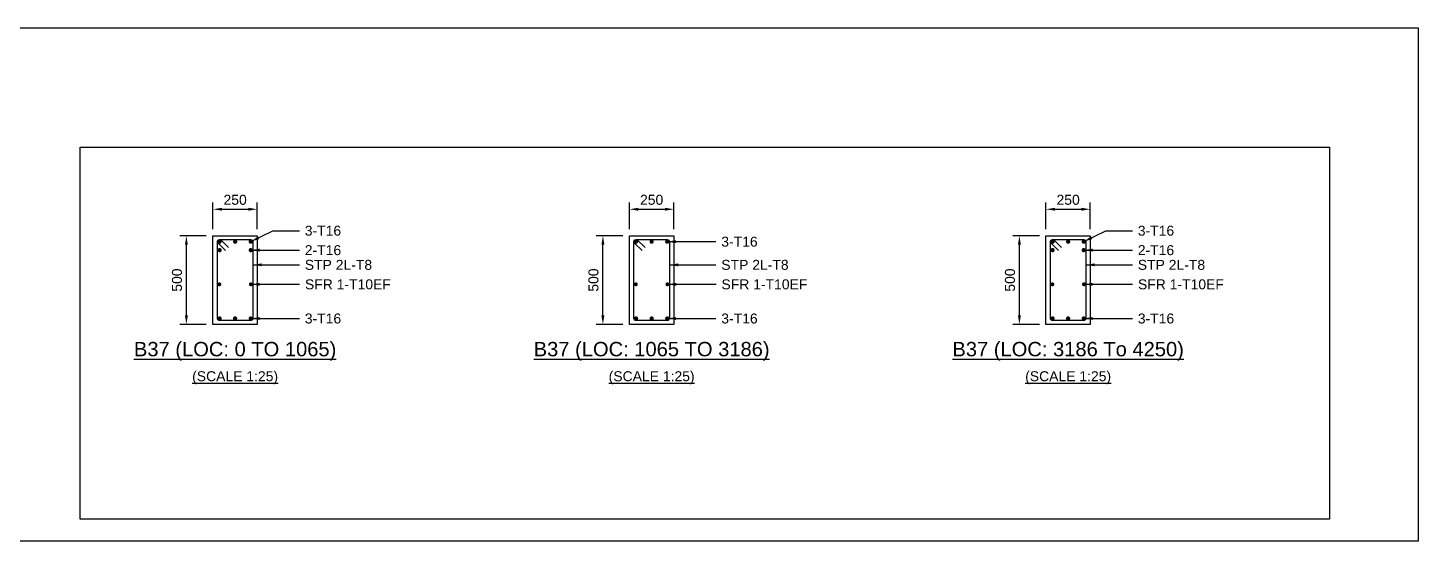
# Model space of a CAD drawing. Header units: inches. Extents: x -2000 to 143800, y -765100 to 3300.
# Drawn here: x 112421 to 143800, y -462200 to -450600 of the extents above; entities that cross this region are included whole.
import ezdxf
from ezdxf.enums import TextEntityAlignment as Align

# ---------------------------------------------------------------- set-up
doc = ezdxf.new("R2010")
doc.units = ezdxf.units.IN
doc.header["$LTSCALE"] = 1000
doc.header["$MEASUREMENT"] = 0
for name, color, linetype in [('Concrete Line', 2, 'Continuous'), ('Dimension', 31, 'Continuous'), ('Labels', 4, 'Continuous'), ('Link', 225, 'Continuous'), ('Reinforcement', 4, 'Continuous'), ('Schedule Border', 60, 'Continuous'), ('Text', 31, 'Continuous')]:
    doc.layers.add(name, color=color, linetype=linetype)
doc.styles.add('SC-SansSerif', font='SansSerif')
doc.dimstyles.new('SCBBSDimStyl', dxfattribs={"dimtxt": 225, "dimasz": 200, "dimexe": 150, "dimexo": 150, "dimgap": 100, "dimtad": 1, "dimtoh": 1, "dimdec": 0, "dimzin": 0, "dimdsep": 46, "dimtxsty": 'SC-SansSerif', "dimcen": 0.09, "dimclrd": 8, "dimclre": 8, "dimclrt": 31, "dimadec": 0, "dimazin": 0, "dimtfac": 1, "dimtdec": 0, "dimtix": 1, "dimtofl": 0, "dimtmove": 0, "dimatfit": 3, "dimfxl": 1, "dimtolj": 1, "dimtzin": 0, "dimarcsym": 0})

# ---------------------------------------------------------------- blocks, each defined once
blk = doc.blocks.new('*D340')
at = {"color": 8, "linetype": 'ByBlock', "lineweight": -2}
for p, q in [((116600, -455150), (116600, -454550)), ((117600, -455150), (117600, -454550)), ((116800, -454700), (117400, -454700))]:
    blk.add_line(p, q, dxfattribs=at)
at = {"color": 8}
for points in [[(116600, -454700), (116800, -454667), (116800, -454733)], [(117600, -454700), (117400, -454733), (117400, -454667)]]:
    blk.add_solid(points, dxfattribs=at)
at = {"layer": 'DEFPOINTS', "color": 31}
for p in [(116600, -454700), (116600, -455300), (117600, -455300)]:
    blk.add_point(p, dxfattribs=at)
at = {"color": 31, "insert": (117100, -454488), "char_height": 225, "attachment_point": 5, "style": 'SC-SansSerif'}
blk.add_mtext('\\A1;250', dxfattribs=at)
blk = doc.blocks.new('*D341')
at = {"color": 8, "linetype": 'ByBlock', "lineweight": -2}
for p, q in [((116450, -455300), (115850, -455300)), ((116000, -457100), (116000, -455500)), ((116450, -457300), (115850, -457300))]:
    blk.add_line(p, q, dxfattribs=at)
at = {"color": 8}
for points in [[(116000, -455300), (116033, -455500), (115967, -455500)], [(116000, -457300), (115967, -457100), (116033, -457100)]]:
    blk.add_solid(points, dxfattribs=at)
at = {"layer": 'DEFPOINTS', "color": 31}
for p in [(116600, -455300), (116000, -457300), (116600, -457300)]:
    blk.add_point(p, dxfattribs=at)
at = {"color": 31, "insert": (115788, -456300), "char_height": 225, "attachment_point": 5, "rotation": 90, "style": 'SC-SansSerif'}
blk.add_mtext('\\A1;500', dxfattribs=at)
blk = doc.blocks.new('*D342')
at = {"color": 8, "linetype": 'ByBlock', "lineweight": -2}
for p, q in [((126000, -455150), (126000, -454550)), ((127000, -455150), (127000, -454550)), ((126200, -454700), (126800, -454700))]:
    blk.add_line(p, q, dxfattribs=at)
at = {"color": 8}
for points in [[(126000, -454700), (126200, -454667), (126200, -454733)], [(127000, -454700), (126800, -454733), (126800, -454667)]]:
    blk.add_solid(points, dxfattribs=at)
at = {"layer": 'DEFPOINTS', "color": 31}
for p in [(126000, -454700), (126000, -455300), (127000, -455300)]:
    blk.add_point(p, dxfattribs=at)
at = {"color": 31, "insert": (126500, -454488), "char_height": 225, "attachment_point": 5, "style": 'SC-SansSerif'}
blk.add_mtext('\\A1;250', dxfattribs=at)
blk = doc.blocks.new('*D343')
at = {"color": 8, "linetype": 'ByBlock', "lineweight": -2}
for p, q in [((125850, -455300), (125250, -455300)), ((125400, -457100), (125400, -455500)), ((125850, -457300), (125250, -457300))]:
    blk.add_line(p, q, dxfattribs=at)
at = {"color": 8}
for points in [[(125400, -455300), (125433, -455500), (125367, -455500)], [(125400, -457300), (125367, -457100), (125433, -457100)]]:
    blk.add_solid(points, dxfattribs=at)
at = {"layer": 'DEFPOINTS', "color": 31}
for p in [(126000, -455300), (125400, -457300), (126000, -457300)]:
    blk.add_point(p, dxfattribs=at)
at = {"color": 31, "insert": (125188, -456300), "char_height": 225, "attachment_point": 5, "rotation": 90, "style": 'SC-SansSerif'}
blk.add_mtext('\\A1;500', dxfattribs=at)
blk = doc.blocks.new('*D344')
at = {"color": 8, "linetype": 'ByBlock', "lineweight": -2}
for p, q in [((135400, -455150), (135400, -454550)), ((136400, -455150), (136400, -454550)), ((135600, -454700), (136200, -454700))]:
    blk.add_line(p, q, dxfattribs=at)
at = {"color": 8}
for points in [[(135400, -454700), (135600, -454667), (135600, -454733)], [(136400, -454700), (136200, -454733), (136200, -454667)]]:
    blk.add_solid(points, dxfattribs=at)
at = {"layer": 'DEFPOINTS', "color": 31}
for p in [(135400, -454700), (135400, -455300), (136400, -455300)]:
    blk.add_point(p, dxfattribs=at)
at = {"color": 31, "insert": (135900, -454488), "char_height": 225, "attachment_point": 5, "style": 'SC-SansSerif'}
blk.add_mtext('\\A1;250', dxfattribs=at)
blk = doc.blocks.new('*D345')
at = {"color": 8, "linetype": 'ByBlock', "lineweight": -2}
for p, q in [((135250, -455300), (134650, -455300)), ((134800, -457100), (134800, -455500)), ((135250, -457300), (134650, -457300))]:
    blk.add_line(p, q, dxfattribs=at)
at = {"color": 8}
for points in [[(134800, -455300), (134833, -455500), (134767, -455500)], [(134800, -457300), (134767, -457100), (134833, -457100)]]:
    blk.add_solid(points, dxfattribs=at)
at = {"layer": 'DEFPOINTS', "color": 31}
for p in [(135400, -455300), (134800, -457300), (135400, -457300)]:
    blk.add_point(p, dxfattribs=at)
at = {"color": 31, "insert": (134588, -456300), "char_height": 225, "attachment_point": 5, "rotation": 90, "style": 'SC-SansSerif'}
blk.add_mtext('\\A1;500', dxfattribs=at)

msp = doc.modelspace()

# ---------------------------------------------------------------- linework, layer by layer
at = {"layer": 'Concrete Line'}
for points in [[(116600, -455300), (117600, -455300), (117600, -457300), (116600, -457300)], [(126000, -455300), (127000, -455300), (127000, -457300), (126000, -457300)], [(135400, -455300), (136400, -455300), (136400, -457300), (135400, -457300)]]:
    msp.add_lwpolyline(points, close=True, dxfattribs=at)
at = {"layer": 'Link'}
for points in [[(116883.8, -455635.6), (116714.1, -455465.9, -0.6681786), (116748, -455384), (117452, -455384, -0.4142136), (117500, -455432), (117500, -457168, -0.4142136), (117452, -457216), (116748, -457216, -0.4142136), (116700, -457168), (116700, -455432, -0.6681786), (116781.9, -455398.1), (116951.6, -455567.8)], [(126283.8, -455635.6), (126114.1, -455465.9, -0.6681786), (126148, -455384), (126852, -455384, -0.4142136), (126900, -455432), (126900, -457168, -0.4142136), (126852, -457216), (126148, -457216, -0.4142136), (126100, -457168), (126100, -455432, -0.6681786), (126181.9, -455398.1), (126351.6, -455567.8)], [(135683.8, -455635.6), (135514.1, -455465.9, -0.6681786), (135548, -455384), (136252, -455384, -0.4142136), (136300, -455432), (136300, -457168, -0.4142136), (136252, -457216), (135548, -457216, -0.4142136), (135500, -457168), (135500, -455432, -0.6681786), (135581.9, -455398.1), (135751.6, -455567.8)]]:
    msp.add_lwpolyline(points, format="xyb", dxfattribs=at)
at = {"layer": 'Reinforcement'}
for points, const_width in [([(116724, -455432, 1), (116772, -455432, 1)], 48), ([(116724, -455624, 1), (116772, -455624, 1)], 48), ([(117076, -455432, 1), (117124, -455432, 1)], 48), ([(117428, -455432, 1), (117476, -455432, 1)], 48), ([(117428, -455624, 1), (117476, -455624, 1)], 48), ([(126124, -455432, 1), (126172, -455432, 1)], 48), ([(126476, -455432, 1), (126524, -455432, 1)], 48), ([(126828, -455432, 1), (126876, -455432, 1)], 48), ([(135524, -455432, 1), (135572, -455432, 1)], 48), ([(135524, -455624, 1), (135572, -455624, 1)], 48), ([(135876, -455432, 1), (135924, -455432, 1)], 48), ([(136228, -455432, 1), (136276, -455432, 1)], 48), ([(136228, -455624, 1), (136276, -455624, 1)], 48), ([(116722, -456396, 1), (116766, -456396, 1)], 44), ([(117434, -456396, 1), (117478, -456396, 1)], 44), ([(126122, -456396, 1), (126166, -456396, 1)], 44), ([(126834, -456396, 1), (126878, -456396, 1)], 44), ([(135522, -456396, 1), (135566, -456396, 1)], 44), ([(136234, -456396, 1), (136278, -456396, 1)], 44), ([(116724, -457168, 1), (116772, -457168, 1)], 48), ([(117076, -457168, 1), (117124, -457168, 1)], 48), ([(117428, -457168, 1), (117476, -457168, 1)], 48), ([(126124, -457168, 1), (126172, -457168, 1)], 48), ([(126476, -457168, 1), (126524, -457168, 1)], 48), ([(126828, -457168, 1), (126876, -457168, 1)], 48), ([(135524, -457168, 1), (135572, -457168, 1)], 48), ([(135876, -457168, 1), (135924, -457168, 1)], 48), ([(136228, -457168, 1), (136276, -457168, 1)], 48)]:
    msp.add_lwpolyline(points, format="xyb", close=True, dxfattribs=dict(at, const_width=const_width))
at = {"layer": 'Schedule Border'}
for points in [[(-2000, -450600), (143800, -450600), (143800, -462200), (-2000, -462200)], [(113600, -453300), (141800, -453300), (141800, -461700), (113600, -461700)]]:
    msp.add_lwpolyline(points, close=True, dxfattribs=at)

# ---------------------------------------------------------------- texts
at = {"layer": 'Labels', "style": 'SC-SansSerif'}
for s, p in [('%%uB37 (LOC: 0 TO 1065)', (117100, -457900)), ('%%uB37 (LOC: 1065 TO 3186)', (126500, -457900)), ('%%uB37 (LOC: 3186 To 4250)', (135900, -457900))]:
    msp.add_text(s, height=325, dxfattribs=at).set_placement(p, align=Align.MIDDLE)
at = {"layer": 'Text', "style": 'SC-SansSerif'}
for s, p in [('3-T16', (118672, -455184)), ('3-T16', (137472, -455184)), ('2-T16', (118672, -455624)), ('3-T16', (128072, -455432)), ('2-T16', (137472, -455624)), ('STP 2L-T8', (118672, -455956)), ('STP 2L-T8', (128072, -455956)), ('STP 2L-T8', (137472, -455956)), ('SFR 1-T10EF', (118676, -456396)), ('SFR 1-T10EF', (128076, -456396)), ('SFR 1-T10EF', (137476, -456396)), ('3-T16', (118672, -457168)), ('3-T16', (128072, -457168)), ('3-T16', (137472, -457168))]:
    msp.add_text(s, height=225, dxfattribs=at).set_placement(p, align=Align.MIDDLE_LEFT)
for p in [(117100, -458500), (126500, -458500), (135900, -458500)]:
    msp.add_text('%%u(SCALE 1:25)', height=225, dxfattribs=at).set_placement(p, align=Align.MIDDLE)

# ---------------------------------------------------------------- dimensions: what is measured, and where the dimension line sits
at = {"layer": 'Dimension'}
for base, p1, p2, angle, text, picture, middle in [((117600, -454700), (116600, -455300), (117600, -455300), 0, '250', '*D340', (117100, -454700)), ((127000, -454700), (126000, -455300), (127000, -455300), 0, '250', '*D342', (126500, -454700)), ((136400, -454700), (135400, -455300), (136400, -455300), 0, '250', '*D344', (135900, -454700)), ((116000, -455300), (116600, -457300), (116600, -455300), 90, '500', '*D341', (116000, -456300)), ((125400, -455300), (126000, -457300), (126000, -455300), 90, '500', '*D343', (125400, -456300)), ((134800, -455300), (135400, -457300), (135400, -455300), 90, '500', '*D345', (134800, -456300))]:
    dim = msp.add_linear_dim(base=base, p1=p1, p2=p2, angle=angle, text=text, dimstyle='SCBBSDimStyl', override={"dimjust": 0}, dxfattribs=at)
    dim.commit()
    dim.dimension.update_dxf_attribs({"geometry": picture, "text_midpoint": middle, "dimtype": 129})

# ---------------------------------------------------------------- leaders
at = {"layer": 'Dimension', "color": 8}
for points in [[(117452, -455432), (117952, -455184), (118552, -455184)], [(136252, -455432), (136752, -455184), (137352, -455184)], [(117452, -455624), (117952, -455624), (118552, -455624)], [(126852, -455432), (127352, -455432), (127952, -455432)], [(136252, -455624), (136752, -455624), (137352, -455624)], [(117500, -455956), (118552, -455956)], [(126900, -455956), (127952, -455956)], [(136300, -455956), (137352, -455956)], [(117456, -456396), (118556, -456396)], [(126856, -456396), (127956, -456396)], [(136256, -456396), (137356, -456396)], [(117452, -457168), (117952, -457168), (118552, -457168)], [(126852, -457168), (127352, -457168), (127952, -457168)], [(136252, -457168), (136752, -457168), (137352, -457168)]]:
    msp.add_leader(points, dimstyle='SCBBSDimStyl', dxfattribs=at)

doc.saveas('drawing.dxf')
